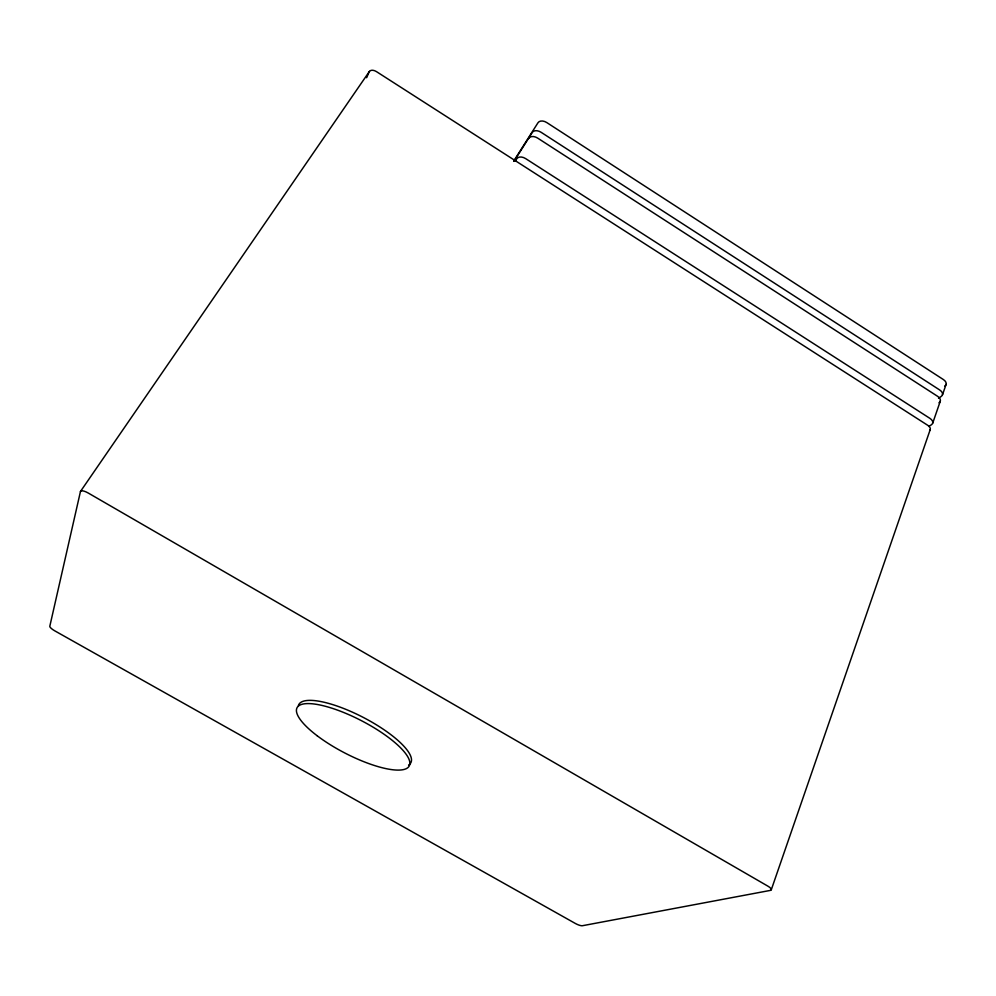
<?xml version="1.0" encoding="UTF-8"?>
<svg xmlns="http://www.w3.org/2000/svg" width="996" height="996" viewBox="0 0 996 996"><rect width="100%" height="100%" fill="white"/><g stroke="black" fill="none" stroke-linecap="round" stroke-linejoin="round"><path stroke-width="1.49" d="M771.302 889.727L930.239 429.537M932.704 423.163L940.311 401.114M942.477 394.839L946.088 384.394M366.64 77.725L369.08 72.011A6.785 4.258 38.8 0 1 376.488 71.637L927.836 425.367A6.424 3.747 15.8 0 1 929.604 430.558M513.849 160.866L537.977 122.769A7.271 4.93 33.1 0 1 546.754 122.558L943.436 379.588A7.171 4.37 14.9 0 1 944.743 386.075M513.961 161.352L532.275 132.443A7.308 4.893 32.9 0 1 541.077 132.269L939.813 390.046A7.209 4.345 15.1 0 1 941.145 396.508L938.543 398.213M515.169 161.315L516.824 158.7A7.395 4.818 32.6 0 1 525.676 158.625L929.965 418.395A7.296 4.27 15.7 0 1 931.372 424.794L928.758 426.45M80.614 491.265L369.416 71.426M938.979 402.782A7.221 4.333 15.3 0 0 937.634 396.333L537.666 138.108A7.321 4.88 32.9 0 0 528.851 138.257M298.377 705.654A63.122 18.289 27.4 0 1 366.279 719A63.122 18.289 27.4 0 1 408.584 765.053M80.427 491.651L49.8 626.285A6.163 1.544 30.4 0 0 54.792 630.854L575.352 923.466A5.789 1.394 24.7 0 0 582.361 925.732L770.244 890.424A7.682 2.303 22.2 0 0 767.916 886.166L88.158 492.983A8.205 2.677 32.1 0 0 80.427 491.651M317.139 735.733A63.196 18.165 27.4 0 0 409.095 766.21A63.196 18.165 27.4 0 0 333.187 708.617A63.196 18.165 27.4 0 0 317.139 735.733"/></g></svg>
